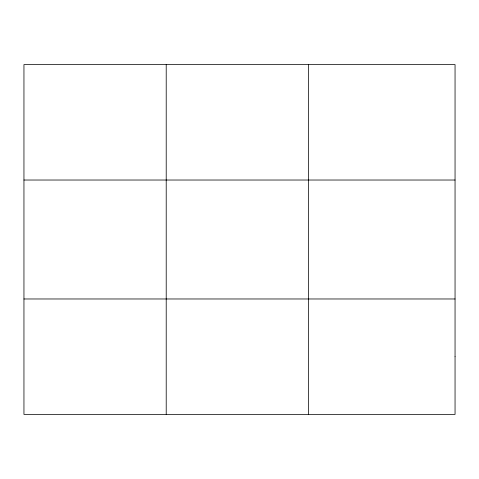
<?xml version="1.0" encoding="UTF-8"?>
<svg xmlns="http://www.w3.org/2000/svg" width="479" height="479" viewBox="0 0 479 479"><rect width="100%" height="100%" fill="white"/><g stroke="black" fill="none" stroke-linecap="round" stroke-linejoin="round"><path stroke-width="0.72" d="M166.213 414.419L166.213 64.581M308.476 414.419L308.476 64.581M23.95 180.026L455.05 180.026M23.95 298.974L455.05 298.974M455.05 356.699L455.05 414.419L23.95 414.419L23.95 64.581L455.05 64.581L455.05 356.699"/></g></svg>
